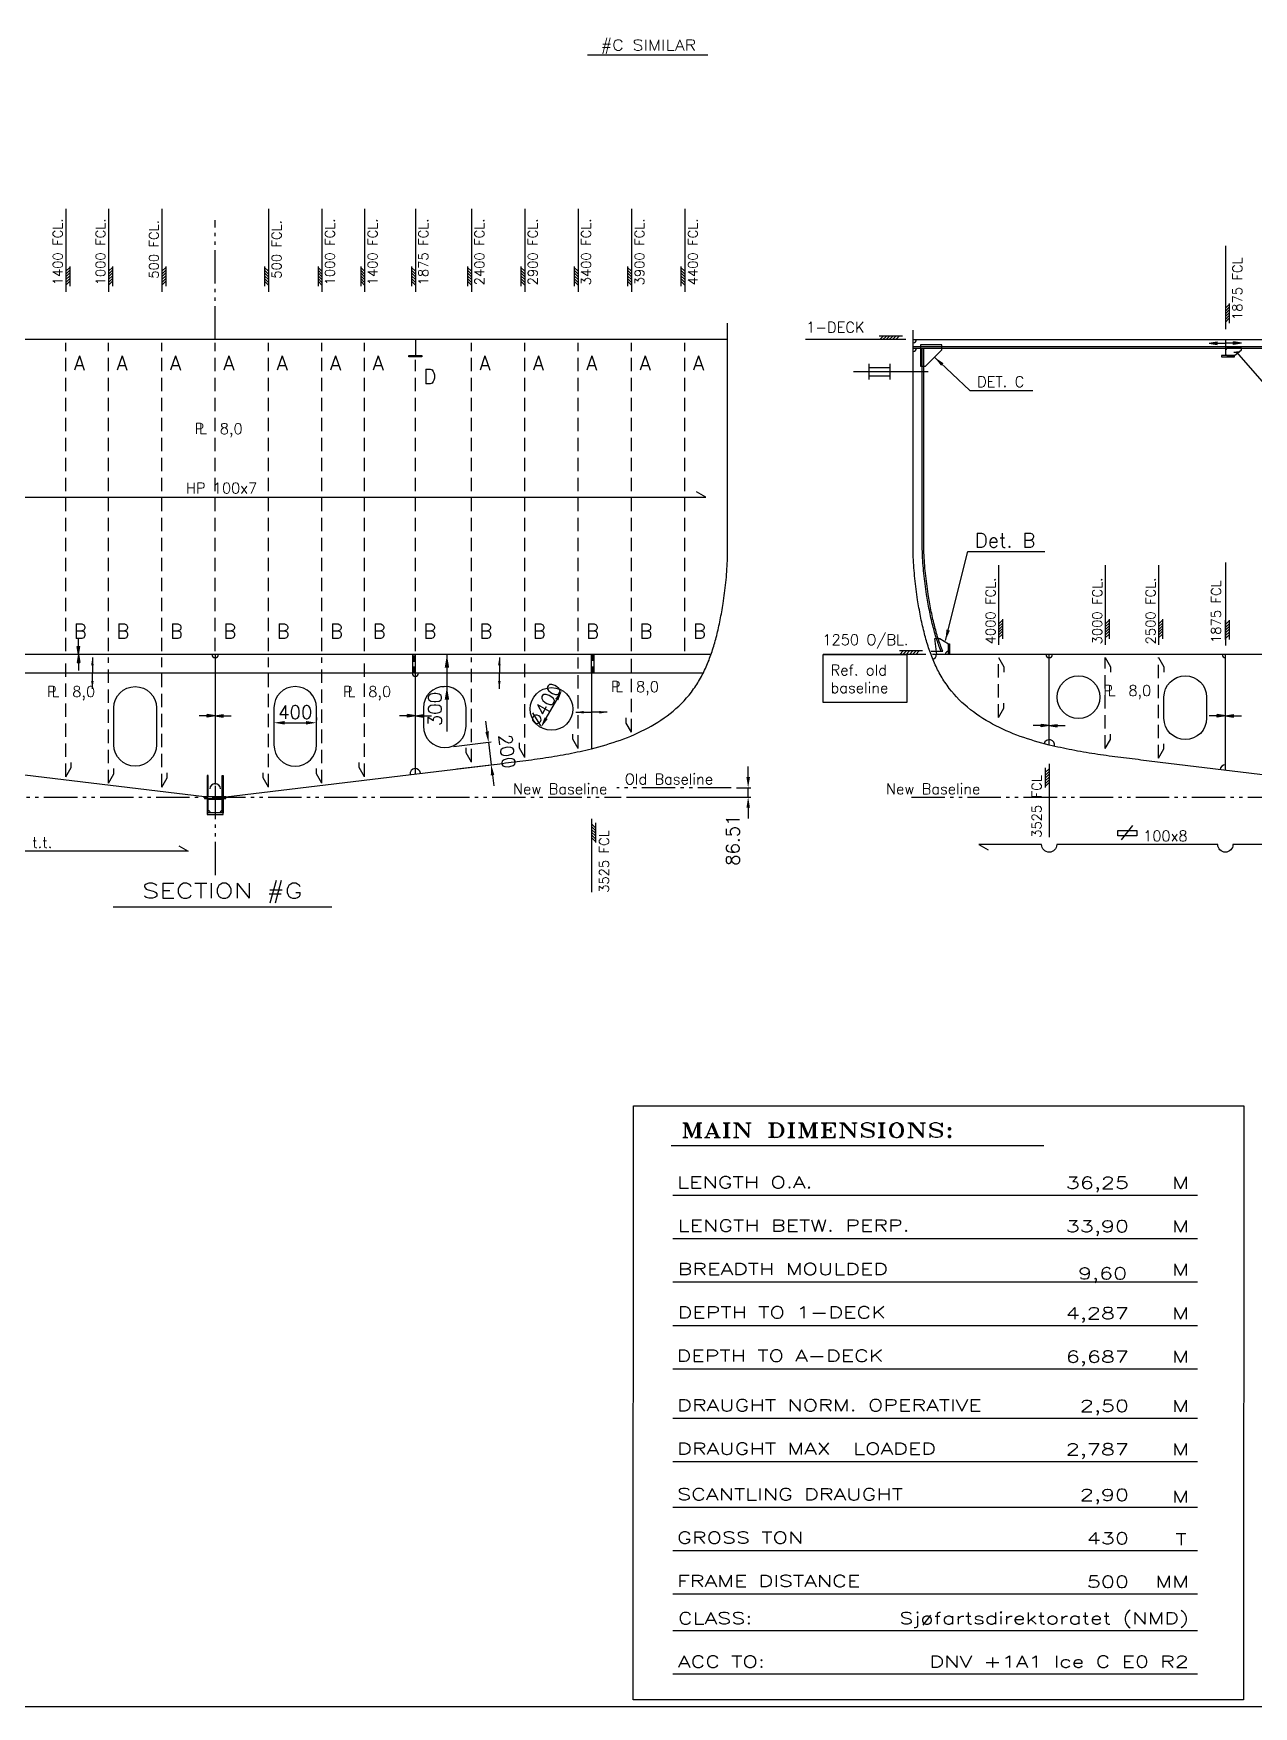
# Model space of a CAD drawing. Extents: x -86245 to 167090, y -69122 to 55245.
# Drawn here: x 19328 to 30758, y 0 to 15678 of the extents above; entities that cross this region are included whole.
import ezdxf
from ezdxf.enums import TextEntityAlignment as Align

# ---------------------------------------------------------------- set-up
doc = ezdxf.new("R2010")
doc.units = 0
doc.header["$LTSCALE"] = 250
for name, pattern in [('DASHED', [0.75, 0.5, -0.25]), ('JERNB', [2, 1, -1]), ('PHANTOM', [2.1, 1.25, -0.2, 0.125, -0.2, 0.125, -0.2])]:
    doc.linetypes.add(name, pattern=pattern)
doc.layers.get('0').update_dxf_attribs({"linetype": 'CONTINUOUS'})
doc.layers.get('DEFPOINTS').update_dxf_attribs({"linetype": 'CONTINUOUS'})
for name, color, linetype in [('Kuttlinje', 6, 'CONTINUOUS'), ('LASTLUKE', 1, 'CONTINUOUS'), ('Ramme', 7, 'CONTINUOUS'), ('S0CO1', 1, 'CONTINUOUS'), ('S0CO2', 2, 'CONTINUOUS'), ('S0CO5', 4, 'CONTINUOUS'), ('S0DA2', 2, 'DASHED'), ('S0DIM', 2, 'CONTINUOUS'), ('S0PH1', 1, 'PHANTOM'), ('S0TX2', 2, 'CONTINUOUS')]:
    doc.layers.add(name, color=color, linetype=linetype)
doc.styles.add('18', font='romans', dxfattribs={"height": 180})
doc.styles.add('ROMANS', font='romans.shx', dxfattribs={"height": 125})
doc.styles.add('ROMANT', font='romant', dxfattribs={"width": 1.5, "height": 500})
doc.dimstyles.new('MEDIUM', dxfattribs={"dimscale": 0.5, "dimtxt": 2, "dimasz": 2, "dimexe": 50, "dimexo": 100, "dimgap": 100, "dimtad": 1, "dimdsep": 46, "dimtxsty": 'ROMANS', "dimblk1": 'PIL-2', "dimblk2": 'PIL-3', "dimsah": 1, "dimcen": 200, "dimclrd": 1, "dimclre": 1, "dimclrt": 2, "dimazin": 2, "dimtfac": 1, "dimtmove": 0, "dimatfit": 3, "dimldrblk": 'PIL-3', "dimfxl": 1, "dimtvp": 100, "dimtolj": 1, "dimarcsym": 0})
doc.dimstyles.new('ORGINAL', dxfattribs={"dimscale": 50, "dimtxt": 2, "dimasz": 2, "dimexe": 0.5, "dimexo": 1, "dimgap": 1, "dimtad": 1, "dimdsep": 46, "dimtxsty": 'ROMANS', "dimcen": 0, "dimclrd": 1, "dimclre": 1, "dimclrt": 2, "dimadec": 0, "dimazin": 0, "dimtfac": 1, "dimtmove": 2, "dimatfit": 3, "dimfxl": 1, "dimtvp": 100, "dimtolj": 1, "dimarcsym": 0})
doc.dimstyles.get("Standard").update_dxf_attribs({"dimscale": 50, "dimtxt": 125, "dimasz": 2, "dimexe": 0.5, "dimexo": 1, "dimgap": 1, "dimtad": 1, "dimdsep": 46, "dimtxsty": 'ROMANS', "dimcen": 1.5, "dimclrd": 1, "dimclre": 1, "dimclrt": 2, "dimazin": 2, "dimtfac": 1, "dimtmove": 2, "dimatfit": 3, "dimfxl": 1, "dimtvp": 100, "dimtolj": 1, "dimarcsym": 0})

# ---------------------------------------------------------------- blocks, each defined once
blk = doc.blocks.new('PLDIM2')
at = {"layer": 'S0TX2', "style": 'ROMANS'}
for s, p in [('P', (-19, 0)), ('L', (23, 0))]:
    blk.add_text(s, height=100, dxfattribs=at).set_placement(p)
blk.add_attdef('XX.X', (168, -1), '', height=100, dxfattribs=at)
blk = doc.blocks.new('KJØL')
at = {"layer": 'S0CO1'}
blk.add_line((-65, -20), (65, -20), dxfattribs=at)
for points in [[(-75, 0), (-65, 0), (-65, 200), (-75, 200)], [(75, 0), (65, 0), (65, 200), (75, 200)]]:
    blk.add_lwpolyline(points, close=True, dxfattribs=at)
for centre, start, end in [((-65, -150), 0, 90), ((65, -150), 90, 180)]:
    blk.add_arc(centre, 20, start, end, dxfattribs=at)
at = {"layer": 'S0CO2'}
for points in [[(-100, -15), (100, -15), (100, 0), (-100, 0)], [(-75, -150), (-65, -150), (-65, -15), (-75, -15)], [(-75, -165), (75, -165), (75, -150), (-75, -150)], [(75, -150), (65, -150), (65, -15), (75, -15)]]:
    blk.add_lwpolyline(points, close=True, dxfattribs=at)
blk = doc.blocks.new('*D63')
at = {"layer": 'DEFPOINTS', "color": 0, "transparency": 16777216}
for p in [(23217, 8990), (23243, 8780), (23616, 8826)]:
    blk.add_point(p, dxfattribs=at)
at = {"layer": 'S0CO1', "color": 1, "lineweight": -2, "transparency": 16777216}
for p, q in [((23578, 9136), (23566, 9235)), ((23267, 8996), (23615, 9039)), ((23590, 9036), (23616, 8826)), ((23293, 8786), (23641, 8829)), ((23629, 8727), (23641, 8628))]:
    blk.add_line(p, q, dxfattribs=at)
at = {"layer": 'S0CO1', "color": 1, "transparency": 16777216}
for points in [[(23594, 9138), (23561, 9133), (23590, 9036)], [(23645, 8729), (23612, 8725), (23616, 8826)]]:
    blk.add_solid(points, dxfattribs=at)
at = {"layer": 'S0CO1', "color": 2, "transparency": 16777216, "insert": (23765, 8951), "char_height": 125, "attachment_point": 5, "rotation": 277.0864, "style": 'ROMANS'}
blk.add_mtext('\\A1;200', dxfattribs=at)
blk = doc.blocks.new('PIL-2')
at = {"color": 0, "linetype": 'ByBlock'}
blk.add_line((0, 0), (-250, 0), dxfattribs=at)
blk.add_solid([(-125, 21), (-125, -21), (0, 0)], dxfattribs=at)
blk = doc.blocks.new('PIL-3')
at = {"color": 0, "linetype": 'ByBlock'}
blk.add_line((0, 0), (250, 0), dxfattribs=at)
blk.add_solid([(125, 21), (125, -21), (0, 0)], dxfattribs=at)
blk = doc.blocks.new('*D64')
at = {"layer": 'DEFPOINTS', "color": 0, "transparency": 16777216}
for p in [(23180, 9859), (23201, 9559), (23201, 9559)]:
    blk.add_point(p, dxfattribs=at)
at = {"layer": 'S0CO1', "color": 1, "lineweight": -2, "transparency": 16777216}
for p, q in [((23201, 9858), (23201, 9560)), ((23230, 9859), (23226, 9859)), ((23151, 9559), (23176, 9559)), ((23201, 9559), (23201, 9137))]:
    blk.add_line(p, q, dxfattribs=at)
for name, p, rotation in [('PIL-2', (23201, 9859), 90), ('PIL-3', (23201, 9559), 270)]:
    blk.add_blockref(name, p, dxfattribs=dict(at, rotation=rotation))
at = {"layer": 'S0CO1', "color": 2, "transparency": 16777216, "insert": (23089, 9347), "char_height": 125, "attachment_point": 5, "rotation": 90, "style": 'ROMANS'}
blk.add_mtext('\\A1;300', dxfattribs=at)
blk = doc.blocks.new('*D65')
at = {"layer": 'DEFPOINTS', "color": 0, "transparency": 16777216}
for p in [(21580, 9219), (21980, 9219), (21980, 9219)]:
    blk.add_point(p, dxfattribs=at)
at = {"layer": 'S0CO1', "color": 1, "lineweight": -2, "transparency": 16777216}
for p, q in [((21580, 9269), (21580, 9244)), ((21980, 9269), (21980, 9244)), ((21680, 9219), (21880, 9219))]:
    blk.add_line(p, q, dxfattribs=at)
at = {"layer": 'S0CO1', "color": 1, "transparency": 16777216}
for points in [[(21680, 9235), (21680, 9202), (21580, 9219)], [(21880, 9235), (21880, 9202), (21980, 9219)]]:
    blk.add_solid(points, dxfattribs=at)
at = {"layer": 'S0CO1', "color": 2, "transparency": 16777216, "insert": (21780, 9317), "char_height": 125, "attachment_point": 5, "style": 'ROMANS'}
blk.add_mtext('\\A1;400', dxfattribs=at)
blk = doc.blocks.new('*D66')
at = {"layer": 'DEFPOINTS', "color": 0, "transparency": 16777216}
for p in [(24279, 9522), (24081, 9174)]:
    blk.add_point(p, dxfattribs=at)
at = {"layer": 'S0CO1', "color": 1, "lineweight": -2, "transparency": 16777216}
blk.add_line((24131, 9261), (24230, 9435), dxfattribs=at)
at = {"layer": 'S0CO1', "color": 1, "transparency": 16777216}
for points in [[(24215, 9443), (24244, 9427), (24279, 9522)], [(24116, 9269), (24145, 9253), (24081, 9174)]]:
    blk.add_solid(points, dxfattribs=at)
at = {"layer": 'S0CO1', "color": 2, "transparency": 16777216, "insert": (24122, 9391), "char_height": 125, "attachment_point": 5, "rotation": 60.382, "style": 'ROMANS'}
blk.add_mtext('\\A1;∅400', dxfattribs=at)
blk = doc.blocks.new('PILD')
at = {"color": 1, "linetype": 'ByBlock'}
blk.add_line((0, 0), (250, 0), dxfattribs=at)
blk.add_solid([(125, 21), (125, -21), (0, 0)], dxfattribs=at)
blk = doc.blocks.new('PILC')
at = {"color": 1, "linetype": 'ByBlock'}
blk.add_line((0, 0), (-250, 0), dxfattribs=at)
blk.add_solid([(-125, 21), (-125, -21), (0, 0)], dxfattribs=at)
blk = doc.blocks.new('PLT-FORBI')
at = {"layer": 'S0CO1'}
for name, p in [('PILD', (-250, 0)), ('PILC', (250, 0))]:
    blk.add_blockref(name, p, dxfattribs=at)
blk = doc.blocks.new('ST10005')
at = {"color": 1}
for p, q in [((0, 0), (2, 0.32)), ((0, 0), (2, -0.32)), ((0, 0), (4, 0)), ((2, 0.32), (2, -0.32))]:
    blk.add_line(p, q, dxfattribs=at)
blk.add_solid([(0, 0), (2, 0.32), (0, 0), (2, -0.32)], dxfattribs=at)
blk = doc.blocks.new('A$C60C17CDB')
at = {"layer": 'S0CO1', "yscale": 37.5, "zscale": 37.5, "rotation": 180}
for xscale in [37.5, -37.5]:
    blk.add_blockref('ST10005', (0, 0), dxfattribs=dict(at, xscale=xscale))
blk = doc.blocks.new('*X7')
at = {"color": 0}
for p, q in [((13410, 17177), (13450, 17217)), ((13439, 17177), (13479, 17217)), ((13467, 17177), (13507, 17217)), ((13495, 17177), (13535, 17217)), ((13523, 17177), (13563, 17217)), ((13552, 17177), (13592, 17217))]:
    blk.add_line(p, q, dxfattribs=at)
blk = doc.blocks.new('TYKK')
at = {"layer": 'S0CO1'}
for p, q in [((-2.04, 0.82), (2.04, 0.82)), ((-2.04, 0), (2.04, 0))]:
    blk.add_line(p, q, dxfattribs=at)
at = {"layer": 'S0CO1', "xscale": 0.0204, "yscale": 0.0204, "zscale": 0.0204}
blk.add_blockref('*X7', (-275.41, -350.41), dxfattribs=at)
blk = doc.blocks.new('FLST-2')
at = {"layer": 'S0TX2', "color": 1}
for p, q in [((-222, 65), (-117, 198)), ((-256, 101), (-256, 151)), ((-256, 151), (-81, 151)), ((-81, 101), (-256, 101)), ((-81, 151), (-81, 101))]:
    blk.add_line(p, q, dxfattribs=at)
at = {"layer": 'S0TX2', "style": 'ROMANS'}
blk.add_attdef('FL.ST', (-20, 50), '', height=100, dxfattribs=at)
blk = doc.blocks.new('ST10011')
at = {"layer": 'S0CO1'}
for p, q in [((4.24, 0.65), (-0.08, 0.65)), ((0, 0), (0.65, 0.65)), ((0.6, 0), (1.25, 0.65)), ((1.2, 0), (1.85, 0.65)), ((1.8, 0), (2.45, 0.65)), ((2.4, 0), (3.05, 0.65)), ((3, 0), (3.65, 0.65))]:
    blk.add_line(p, q, dxfattribs=at)
blk = doc.blocks.new('pil')
at = {"layer": 'S0CO1', "yscale": 37.5, "zscale": 37.5, "rotation": 180}
for p, xscale in [((-150, 0), -37.5), ((150, 0), 37.5)]:
    blk.add_blockref('ST10005', p, dxfattribs=dict(at, xscale=xscale))
blk = doc.blocks.new('A$C0DED462C')
at = {"layer": 'S0CO5', "color": 8}
blk.add_lwpolyline([(-1100, 0), (-1100, -80), (-1092, -80), (-1092, 0)], close=True, dxfattribs=at)
blk = doc.blocks.new('ST10073')
at = {"layer": 'S0CO2'}
for p, q in [((1.49, 4), (-1.49, 4)), ((-0.79, 4), (-0.79, 0)), ((0.79, 4), (0.79, 0)), ((-1.49, 0), (1.49, 0))]:
    blk.add_line(p, q, dxfattribs=at)
blk = doc.blocks.new('*D100')
at = {"layer": 'DEFPOINTS', "color": 0, "transparency": 16777216}
for p in [(24834, 8522), (25865, 8609), (26023, 8609)]:
    blk.add_point(p, dxfattribs=at)
at = {"layer": 'S0CO1', "color": 1, "lineweight": -2, "transparency": 16777216}
for p, q in [((26023, 8709), (26023, 8809)), ((24884, 8522), (26048, 8522)), ((25915, 8609), (26048, 8609)), ((26023, 8522), (26023, 8609)), ((26023, 8422), (26023, 8322))]:
    blk.add_line(p, q, dxfattribs=at)
at = {"layer": 'S0CO1', "color": 1, "transparency": 16777216}
for points in [[(26007, 8709), (26040, 8709), (26023, 8609)], [(26007, 8422), (26040, 8422), (26023, 8522)]]:
    blk.add_solid(points, dxfattribs=at)
at = {"layer": 'S0CO1', "color": 2, "transparency": 16777216, "insert": (25879, 8119), "char_height": 125, "attachment_point": 5, "rotation": 90, "style": 'ROMANS'}
blk.add_mtext('\\A1;86.51', dxfattribs=at)
blk = doc.blocks.new('A$C286C6600')
at = {"layer": 'Kuttlinje', "linetype": 'ByBlock'}
for p, q in [((-5360, -300), (-4660, -300)), ((5445, -300), (4772, -300))]:
    blk.add_line(p, q, dxfattribs=at)
at = {"layer": 'S0CO1', "color": 8}
for p, q in [((-4800, -65), (4800, -65)), ((-4800, -80), (4800, -80))]:
    blk.add_line(p, q, dxfattribs=at)
for points in [[(-4685, -250), (-4530, -95), (-4530, -50), (-4730, -50), (-4730, -250), (-4685, -250)], [(4685, -250), (4530, -95), (4530, -50), (4730, -50), (4730, -250), (4685, -250)]]:
    blk.add_lwpolyline(points, close=True, dxfattribs=at)
for points in [[(-1875, -135), (-1860, -150), (-1790, -150), (-1725, -95), (-1725, -80), (-1860, -80), (-1875, -95)], [(1875, -95), (1860, -80), (1775, -80), (1775, -95), (1825, -150), (1860, -150), (1875, -135)], [(1875, -135), (1890, -150), (1925, -150), (1975, -95), (1975, -80), (1890, -80), (1875, -95)]]:
    blk.add_lwpolyline(points, dxfattribs=at)
for centre, start, end in [((-4800, 0), 270, 0), ((4800, 0), 180, 270), ((-4800, -80), 270, 0), ((4800, -80), 180, 270)]:
    blk.add_arc(centre, 30, start, end, dxfattribs=at)
at = {"layer": 'S0CO2', "color": 8}
for points in [[(-1910, -160), (-1790, -160), (-1790, -150), (-1910, -150)], [(1935, -160), (1815, -160), (1815, -150), (1935, -150)]]:
    blk.add_lwpolyline(points, close=True, dxfattribs=at)
at = {"layer": 'S0CO5', "color": 8}
for p, q in [((-4800, 0), (4800, 0)), ((-1875, 0), (-1875, -150)), ((1875, 0), (1875, -150))]:
    blk.add_line(p, q, dxfattribs=at)
for points in [[(-4800, -300), (-4800, 90)], [(4800, -300), (4800, 90)]]:
    blk.add_lwpolyline(points, dxfattribs=at)
at = {"layer": 'S0DIM', "color": 1}
for p, q in [((-1875, 878), (-1875, 99)), ((1875, 878), (1875, 99))]:
    blk.add_line(p, q, dxfattribs=at)
at = {"layer": 'S0TX2', "color": 1}
for points in [[(-1795, -116), (-1746, -116), (-1771, -116), (-1533, -389), (-657, -389)], [(1805, -116), (1854, -116), (1829, -116), (1608, -389), (2942, -389)], [(1922, -116), (1970, -116), (1945, -116), (2183, -389), (3059, -389)]]:
    blk.add_lwpolyline(points, dxfattribs=at)
at = {"layer": 'S0CO1'}
blk.add_blockref('A$C0DED462C', (4800, 0), dxfattribs=at)
at = {"layer": 'S0CO1', "color": 8}
for p in [(-1875, -34), (1875, -34)]:
    blk.add_blockref('pil', p, dxfattribs=at)
at = {"layer": 'S0CO1', "yscale": 50, "zscale": 50}
for p, xscale, rotation in [((-5015, -300), 50, 90.00000000000003), ((5015, -300), -50, 270)]:
    blk.add_blockref('ST10073', p, dxfattribs=dict(at, xscale=xscale, rotation=rotation))
at = {"layer": 'S0DIM', "extrusion": (0, 0, -1), "yscale": 45, "zscale": -45}
for p, xscale, rotation in [((1838, 247), 45, 270), ((-1838, 247), -45, 90)]:
    blk.add_blockref('TYKK', p, dxfattribs=dict(at, xscale=xscale, rotation=rotation))
at = {"layer": 'S0DIM', "xscale": 50, "yscale": 50, "zscale": 50}
blk.add_blockref('ST10011', (-5113, 0), dxfattribs=at)
at = {"layer": 'S0TX2'}
ref = blk.add_blockref('PLDIM2', (-1473, -348), dxfattribs=at)
ref.add_attrib('XX.X', '8.0x150', (-1256, -350), dxfattribs={"height": 100, "style": 'ROMANS'})
ref = blk.add_blockref('PLDIM2', (2244, -348), dxfattribs=at)
ref.add_attrib('XX.X', '8.0x100', (2461, -350), dxfattribs={"height": 100, "style": 'ROMANS'})
at = {"layer": 'S0DIM', "style": 'ROMANS', "text_generation_flag": 6}
for p in [(-1717, 184), (1807, 184)]:
    blk.add_text('1875 FCL', height=90, rotation=270, dxfattribs=at).set_placement(p)
at = {"layer": 'S0TX2', "style": 'ROMANS'}
blk.add_text('DET. C', height=100, dxfattribs=at).set_placement((-4200, -444))
blk.add_text('Existing structure', height=100, rotation=90, dxfattribs=at).set_placement((5289, -1955))
at = {"layer": 'S0CO1'}
blk.add_leader([(5360, -300), (5360, -2004)], dimstyle='STANDARD', override={"dimgap": 1, "dimtad": 0}, dxfattribs=at)
at = {"layer": 'S0TX2', "color": 1}
blk.add_leader([(-4599, -165), (-4268, -478), (-3680, -478)], dimstyle='ORGINAL', dxfattribs=at)

msp = doc.modelspace()

# ---------------------------------------------------------------- linework, layer by layer
at = {"layer": 'Ramme', "color": 6}
msp.add_lwpolyline([(0, 0), (41450, 0), (41450, 29100), (0, 29100)], close=True, dxfattribs=at)
at = {"layer": 'S0CO1'}
for p, q in [((27739.075, 9888.981), (27846.741, 9888.981)), ((27743.598, 9888.981), (27846.551, 9888.981)), ((27743.598, 9888.981), (27846.551, 9888.981)), ((22881.169, 9683.981), (22881.169, 9858.981)), ((22905.169, 9683.981), (22905.169, 9858.981)), ((24555.169, 9683.981), (24555.169, 9858.981)), ((24579.169, 9683.981), (24579.169, 9858.981))]:
    msp.add_line(p, q, dxfattribs=at)
at = {"layer": 'S0CO1', "color": 3, "linetype": 'JERNB'}
for p, q in [((22893.169, 9788.99), (22893.169, 9849.593)), ((22893.169, 9693.034), (22893.169, 9746.062)), ((24567.169, 9799.855), (24567.169, 9850.7)), ((24567.169, 9690.632), (24567.169, 9746.266))]:
    msp.add_line(p, q, dxfattribs=at)
at = {"layer": 'S0CO1', "flags": 128}
for points in [[(27830.518, 9888.981, -0.020273013), (27789.116, 10003.042, -0.014929), (27752.958, 10129.84, -0.014426), (27720.779, 10274.357, -0.009034), (27695.1, 10422.028, -0.011788), (27669.442, 10617.458, -0.017592), (27655.447, 10812.091, -0.005806), (27653.941, 10872.353, -0.003349), (27653.532, 10933.468), (27653.531, 12728.981)], [(27846.741, 9888.981, -0.021310757), (27803.412, 10007.584, -0.014929), (27767.5, 10133.521, -0.014426), (27735.509, 10277.193, -0.009034), (27709.922, 10424.331, -0.011788), (27684.357, 10619.06, -0.017592), (27670.437, 10812.64, -0.005806), (27668.939, 10872.554, -0.003349), (27668.532, 10933.468), (27668.531, 12728.981)]]:
    msp.add_lwpolyline(points, format="xyb", dxfattribs=at)
at = {"layer": 'S0CO1'}
msp.add_lwpolyline([(27790.954, 9858.981), (27771.519, 10008.981), (27818.711, 10008.981), (27900.956, 9958.981), (27900.956, 9888.981, 0.414213562), (27870.956, 9858.981)], format="xyb", dxfattribs=at)
for points in [[(27900.956, 9858.981), (27900.956, 9958.981), (27908.956, 9958.981), (27908.956, 9858.981)], [(27510.3, 9410.031), (26726.398, 9410.031), (26726.398, 9858.981), (27510.3, 9858.981)]]:
    msp.add_lwpolyline(points, close=True, dxfattribs=at)
for points in [[(28368.532, 9828.981), (28418.532, 9742.378), (28418.532, 9694.221)], [(29368.532, 9828.981), (29418.532, 9742.378), (29418.532, 9694.221)], [(29868.532, 9828.981), (29918.532, 9742.378), (29918.532, 9694.221)], [(24930.169, 9129.255), (24880.169, 9215.857), (24880.169, 9264.015)], [(28368.532, 9267.927), (28418.532, 9354.53), (28418.532, 9402.688)], [(24430.169, 8977.482), (24380.169, 9064.085), (24380.169, 9112.242)], [(29368.532, 8976.237), (29418.532, 9062.839), (29418.532, 9110.997)], [(23430.169, 8850.165), (23380.169, 8936.768), (23380.169, 8984.926)], [(23930.169, 8894.491), (23880.169, 8981.093), (23880.169, 9029.251)], [(29868.532, 8887.329), (29918.532, 8973.932), (29918.532, 9022.09)], [(19630.169, 8711.941), (19680.169, 8798.544), (19680.169, 8846.702)], [(20030.169, 8654.034), (20080.169, 8740.636), (20080.169, 8788.794)], [(22030.169, 8654.034), (21980.169, 8740.636), (21980.169, 8788.794)], [(22430.169, 8711.941), (22380.169, 8798.544), (22380.169, 8846.702)], [(20530.169, 8615.888), (20580.169, 8702.49), (20580.169, 8750.648)], [(21530.169, 8615.888), (21480.169, 8702.49), (21480.169, 8750.648)]]:
    msp.add_lwpolyline(points, dxfattribs=at)
for points in [[(30118.532, 9060.827), (30118.532, 9060.827, -0.414213562), (29918.532, 9260.827), (29918.532, 9458.981, -0.414213562), (30118.532, 9658.981), (30118.532, 9658.981, -0.414213562), (30318.532, 9458.981), (30318.532, 9260.827, -0.414213562)], [(20280.169, 8812.06), (20280.169, 8812.06, -0.414213562), (20080.169, 9012.06), (20080.169, 9357.828, -0.414213562), (20280.169, 9557.828), (20280.169, 9557.828, -0.414213562), (20480.169, 9357.828), (20480.169, 9012.06, -0.414213562)], [(21780.169, 8812.06), (21780.169, 8812.06, 0.414213562), (21980.169, 9012.06), (21980.169, 9357.828, 0.414213562), (21780.169, 9557.828), (21780.169, 9557.828, 0.414213562), (21580.169, 9357.828), (21580.169, 9012.06, 0.414213562)], [(23180.169, 8987.263), (23180.169, 8987.263, 0.414213562), (23380.169, 9187.263), (23380.169, 9358.981, 0.414213562), (23180.169, 9558.981), (23180.169, 9558.981, 0.414213562), (22980.169, 9358.981), (22980.169, 9187.263, 0.414213562)]]:
    msp.add_lwpolyline(points, format="xyb", close=True, dxfattribs=at)
at = {"layer": 'S0CO1', "transparency": 33554687}
msp.add_lwpolyline([(24948.132, 5628.895), (30666.557, 5628.895), (30663.971, 63.922), (24947.157, 64.388)], close=True, dxfattribs=at)
at = {"layer": 'S0CO1'}
for centre in [(29118.532, 9458.981), (24180.169, 9347.856)]:
    msp.add_circle(centre, 200, dxfattribs=at)
for centre, radius, start, end in [((21030.169, 9858.981), 30, 180, 0), ((27735.543, 9858.981), 50, 291.5631962, 0), ((27735.543, 9858.981), 50, 291.5631962, 0), ((28843.532, 9858.981), 30, 180, 0), ((30493.532, 9858.981), 30, 180, 270), ((22905.169, 9683.981), 30, 180, 0), ((28843.532, 9010.326), 50, 346.3951073, 165.5606888), ((22905.169, 8739.276), 50, 7.0469186, 186.7881893), ((30493.532, 8773.878), 50, 90, 172.9530814), ((21030.169, 8598.08), 50, 0, 180)]:
    msp.add_arc(centre, radius, start, end, dxfattribs=at)
at = {"layer": 'S0CO2'}
msp.add_lwpolyline([(22965.169, 12648.981), (22845.169, 12648.981), (22845.169, 12658.981), (22965.169, 12658.981)], close=True, dxfattribs=at)
at = {"layer": 'S0CO5'}
for p, q in [((25830.169, 12808.981), (16230.169, 12808.981)), ((22905.169, 12808.981), (22905.169, 12658.981)), ((25675.746, 9858.981), (16384.592, 9858.981)), ((21030.169, 9858.981), (21030.169, 8639.851)), ((37001.521, 9858.981), (27750.954, 9858.981)), ((28843.532, 9010.326), (28843.532, 9858.981)), ((30493.532, 8773.878), (30493.532, 9858.981)), ((25601.767, 9683.981), (16458.571, 9683.981)), ((22905.169, 8739.276), (22905.169, 9683.981)), ((24555.169, 9683.981), (24555.169, 8975.724))]:
    msp.add_line(p, q, dxfattribs=at)
for points in [[(21030.169, 8524.196), (20930.169, 8524.206), (18364.341, 8835.097, -0.001458), (18148.205, 8861.928, -0.006458), (17932.521, 8892.179, -0.008954), (17717.889, 8929.057, -0.013947), (17505.169, 8975.724, -0.023093), (17234.08, 9056.631, -0.039936), (16975.308, 9170.964, -0.04832), (16740.963, 9328.698, -0.065241), (16548.099, 9535.097, -0.031746), (16475.65, 9651.238, -0.025015), (16416.818, 9774.836, -0.021649), (16369.745, 9903.418, -0.014929), (16332.195, 10035.097, -0.014426), (16298.95, 10184.4, -0.009034), (16272.744, 10335.097, -0.011788), (16246.565, 10534.5, -0.017592), (16232.141, 10735.097, -0.005806), (16230.585, 10797.332, -0.003349), (16230.169, 10859.585), (16230.168, 12962.207)], [(21030.169, 8524.196), (21130.169, 8524.206), (23695.997, 8835.097, 0.001458), (23912.133, 8861.928, 0.006458), (24127.817, 8892.179, 0.008954), (24342.449, 8929.057, 0.013947), (24555.169, 8975.724, 0.023093), (24826.258, 9056.631, 0.039936), (25085.03, 9170.964, 0.04832), (25319.374, 9328.698, 0.065241), (25512.239, 9535.097, 0.031746), (25584.687, 9651.238, 0.025015), (25643.52, 9774.836, 0.021649), (25690.593, 9903.418, 0.014929), (25728.143, 10035.097, 0.014426), (25761.388, 10184.4, 0.009034), (25787.594, 10335.097, 0.011788), (25813.772, 10534.5, 0.017592), (25828.197, 10735.097, 0.005806), (25829.752, 10797.332, 0.003349), (25830.169, 10859.585), (25830.169, 12962.207)], [(32368.532, 8558.798), (32268.532, 8558.808), (29702.704, 8869.699, -0.001458), (29486.568, 8896.53, -0.006458), (29270.884, 8926.781, -0.008954), (29056.251, 8963.66, -0.013947), (28843.532, 9010.326, -0.023093), (28572.443, 9091.233, -0.039936), (28313.671, 9205.566, -0.04832), (28079.326, 9363.3, -0.065241), (27886.462, 9569.699, -0.031746), (27814.013, 9685.84, -0.025015), (27755.181, 9809.438, -0.021649), (27708.107, 9938.02, -0.014929), (27670.558, 10069.699, -0.014426), (27637.313, 10219.002, -0.009034), (27611.107, 10369.699, -0.011788), (27584.928, 10569.102, -0.017592), (27570.504, 10769.699, -0.005806), (27568.948, 10831.934, -0.003349), (27568.532, 10894.187), (27568.531, 12508.981)]]:
    msp.add_lwpolyline(points, format="xyb", dxfattribs=at)
at = {"layer": 'S0DA2'}
for p, q in [((19630.169, 9888.981), (19630.169, 12778.981)), ((20030.169, 9888.981), (20030.169, 12778.981)), ((20530.169, 9888.981), (20530.169, 12778.981)), ((21030.169, 9888.981), (21030.169, 12778.981)), ((21530.169, 9888.981), (21530.169, 12778.981)), ((22030.169, 9888.981), (22030.169, 12778.981)), ((22430.169, 9888.981), (22430.169, 12778.981)), ((23430.169, 9888.981), (23430.169, 12778.981)), ((23930.169, 9888.981), (23930.169, 12778.981)), ((24430.169, 9888.981), (24430.169, 12778.981)), ((24930.169, 9888.981), (24930.169, 12778.981)), ((25430.169, 9888.981), (25430.169, 12778.981)), ((22905.169, 9888.981), (22905.169, 12618.981)), ((19630.169, 8711.941), (19630.169, 9828.981)), ((20030.169, 8654.034), (20030.169, 9828.981)), ((20530.169, 8615.888), (20530.169, 9828.981)), ((21530.169, 8615.888), (21530.169, 9828.981)), ((22030.169, 8654.034), (22030.169, 9828.981)), ((22430.169, 8711.941), (22430.169, 9828.981)), ((23430.169, 8850.165), (23430.169, 9828.981)), ((23930.169, 8894.491), (23930.169, 9828.981)), ((24430.169, 8977.482), (24430.169, 9828.981)), ((24930.169, 9129.255), (24930.169, 9828.981)), ((28368.532, 9267.927), (28368.532, 9828.981)), ((29368.532, 8976.237), (29368.532, 9828.981)), ((29868.532, 8887.329), (29868.532, 9828.981))]:
    msp.add_line(p, q, dxfattribs=at)
at = {"layer": 'S0DIM', "color": 1}
for p, q in [((19630.169, 14034.701), (19630.169, 13255.725)), ((20030.169, 14034.701), (20030.169, 13255.725)), ((20530.169, 14034.701), (20530.169, 13255.725)), ((21530.169, 14034.701), (21530.169, 13255.725)), ((22030.169, 14034.701), (22030.169, 13255.725)), ((22430.169, 14034.701), (22430.169, 13255.725)), ((22905.169, 14034.701), (22905.169, 13255.725)), ((23430.169, 14034.701), (23430.169, 13255.725)), ((23930.169, 14034.701), (23930.169, 13255.725)), ((24430.169, 14034.701), (24430.169, 13255.725)), ((24930.169, 14034.701), (24930.169, 13255.725)), ((25430.169, 14034.701), (25430.169, 13255.725)), ((28368.532, 10695.651), (28368.532, 9949.777)), ((29368.532, 10695.651), (29368.532, 9949.777)), ((29868.532, 10695.651), (29868.532, 9949.777)), ((30493.532, 10721.352), (30493.532, 9942.376)), ((28843.532, 8835.1), (28843.532, 8147.708)), ((24555.169, 8319.228), (24555.169, 7631.836))]:
    msp.add_line(p, q, dxfattribs=at)
for points in [[(27500.595, 12808.981), (26559.817, 12808.981)], [(27688.715, 9858.981), (26726.398, 9858.981)]]:
    msp.add_lwpolyline(points, dxfattribs=at)
at = {"layer": 'S0PH1'}
for p, q in [((21030.169, 12808.981), (21030.169, 13929.906)), ((21030.169, 8628.622), (21030.169, 7766.136)), ((16276.044, 8522.476), (24833.708, 8522.476)), ((25864.995, 8608.981), (24792.969, 8608.981)), ((27554.098, 8522.476), (37378.664, 8522.476))]:
    msp.add_line(p, q, dxfattribs=at)
at = {"layer": 'S0TX2', "color": 1}
for p, q in [((25645.249, 15474.832), (24519.124, 15474.832)), ((20073.248, 7494.49), (22122.039, 7494.49))]:
    msp.add_line(p, q, dxfattribs=at)
at = {"layer": 'S0TX2', "color": 1, "transparency": 33554687}
for p, q in [((25301.13, 5257.028), (28792.662, 5257.028)), ((25317.195, 4793.423), (30233.036, 4793.423)), ((25317.195, 4386.241), (30233.036, 4386.241)), ((25317.195, 3979.059), (30233.036, 3979.059)), ((25317.195, 3571.876), (30233.036, 3571.876)), ((25317.195, 3164.694), (30233.036, 3164.694)), ((25317.195, 2703.221), (30233.036, 2703.221)), ((25317.195, 2296.039), (30233.036, 2296.039)), ((25317.195, 1869.361), (30233.036, 1869.361)), ((25317.195, 1462.178), (30233.036, 1462.178)), ((25317.195, 1054.996), (30233.036, 1054.996)), ((25317.195, 713.587), (30233.036, 713.587)), ((25317.195, 306.405), (30233.036, 306.405))]:
    msp.add_line(p, q, dxfattribs=at)
at = {"layer": 'S0TX2', "color": 1}
for points in [[(16535.913, 11283.981), (16449.311, 11333.981), (19080.169, 11333.981, 1), (19230.169, 11333.981), (25627.025, 11333.981), (25540.422, 11383.981)], [(20688.987, 8064.858), (20775.589, 8014.858), (19226.365, 8014.858, -1), (19083.973, 8014.858), (17576.365, 8014.858, -1), (17433.973, 8014.858), (16845.457, 8014.858), (16932.06, 7964.858)], [(32027.35, 8127.044), (32113.952, 8077.044), (30564.727, 8077.044, -1), (30422.336, 8077.044), (28914.727, 8077.044, -1), (28772.336, 8077.044), (28183.82, 8077.044), (28270.422, 8027.044)]]:
    msp.add_lwpolyline(points, format="xyb", dxfattribs=at)

# ---------------------------------------------------------------- block references
at = {"layer": 'S0CO1'}
for name, p in [('A$C286C6600', (32368.532, 12808.981)), ('A$C60C17CDB', (21030.169, 9283.365)), ('A$C60C17CDB', (30493.532, 9283.365)), ('A$C60C17CDB', (28843.532, 9191.805)), ('KJØL', (21030.169, 8524.196))]:
    msp.add_blockref(name, p, dxfattribs=at)
at = {"layer": 'S0CO1', "rotation": 270}
msp.add_blockref('A$C60C17CDB', (19749.133, 9858.981), dxfattribs=at)
at = {"layer": 'S0CO1', "xscale": -1}
msp.add_blockref('A$C60C17CDB', (22905.169, 9283.365), dxfattribs=at)
at = {"layer": 'S0DIM', "extrusion": (0, 0, -1), "yscale": 45, "zscale": -45}
for p, xscale, rotation in [((-19666.889, 13402.973), 45, 270), ((-20066.889, 13402.973), 45, 270), ((-20566.889, 13402.973), 45, 270), ((-21493.449, 13402.973), -45, 90), ((-21993.449, 13402.973), -45, 90), ((-22393.449, 13402.973), -45, 90), ((-22868.449, 13402.973), -45, 90), ((-23393.449, 13402.973), -45, 90), ((-23893.449, 13402.973), -45, 90), ((-24393.449, 13402.973), -45, 90), ((-24893.449, 13402.973), -45, 90), ((-25393.449, 13402.973), -45, 90), ((-28405.252, 10097.025), 45, 270), ((-29405.252, 10097.025), 45, 270), ((-29905.252, 10097.025), 45, 270), ((-30530.252, 10089.624), 45, 270), ((-28843.532, 8705.173), 45, 270), ((-24555.169, 8189.301), -45, 90)]:
    msp.add_blockref('TYKK', p, dxfattribs=dict(at, xscale=xscale, rotation=rotation))
at = {"layer": 'S0DIM', "xscale": 50, "yscale": 50, "zscale": 50}
msp.add_blockref('ST10011', (27443.537, 9858.981), dxfattribs=at)
at = {"layer": 'S0TX2'}
ref = msp.add_blockref('PLDIM2', (20856.22, 11925.704), dxfattribs=at)
ref.add_attrib('XX.X', '8,0', (21073.216, 11924.245), dxfattribs={"height": 100, "style": 'ROMANS'})
at = {"layer": 'S0TX2', "yscale": 0.5832000000000002, "zscale": 0.5832000000000002}
for p, xscale, rotation in [((19879.641, 9683.981), 0.5832000000000002, 270), ((23692.115, 9683.981), 0.5832000000000002, 270), ((24555.168, 9317.18), -0.5832000000000002, 180)]:
    msp.add_blockref('PLT-FORBI', p, dxfattribs=dict(at, xscale=xscale, rotation=rotation))
at = {"layer": 'S0TX2'}
ref = msp.add_blockref('PLDIM2', (24755.683, 9508.208), dxfattribs=at)
ref.add_attrib('XX.X', '8,0', (24972.679, 9506.748), dxfattribs={"height": 100, "style": 'ROMANS'})
ref = msp.add_blockref('PLDIM2', (29368.755, 9471.562), dxfattribs=at)
ref.add_attrib('XX.X', '8,0', (29585.751, 9470.103), dxfattribs={"height": 100, "style": 'ROMANS'})
ref = msp.add_blockref('PLDIM2', (19473.94, 9462.162), dxfattribs=at)
ref.add_attrib('XX.X', '8,0', (19690.936, 9460.703), dxfattribs={"height": 100, "style": 'ROMANS'})
ref = msp.add_blockref('PLDIM2', (22246.858, 9462.162), dxfattribs=at)
ref.add_attrib('XX.X', '8,0', (22463.854, 9460.703), dxfattribs={"height": 100, "style": 'ROMANS'})
for p, values in [((18405.542, 7995.528), {'FL.ST': '100x8 Below t.t.'}), ((29743.905, 8057.715), {'FL.ST': '100x8'})]:
    msp.add_blockref('FLST-2', p, dxfattribs=at).add_auto_attribs(values)

# ---------------------------------------------------------------- texts
at = {"layer": 'LASTLUKE', "color": 2, "char_height": 135, "attachment_point": 1, "style": '18'}
for s, insert in [('A', (19705.408, 12657.078)), ('A', (20105.408, 12657.078)), ('A', (20605.408, 12657.078)), ('A', (21105.408, 12657.078)), ('A', (21605.408, 12657.078)), ('A', (22105.408, 12657.078)), ('A', (22505.408, 12657.078)), ('A', (23505.408, 12657.078)), ('A', (24005.408, 12657.078)), ('A', (24505.408, 12657.078)), ('A', (25005.408, 12657.078)), ('A', (25505.408, 12657.078)), ('D', (22980.408, 12531.052)), ('Det. B', (28146.867, 10995.313)), ('B', (19705.408, 10144.208)), ('B', (20105.408, 10144.208)), ('B', (20605.408, 10144.208)), ('B', (21105.408, 10144.208)), ('B', (21605.408, 10144.208)), ('B', (22105.408, 10144.208)), ('B', (22505.408, 10144.208)), ('B', (22980.408, 10144.208)), ('B', (23505.408, 10144.208)), ('B', (24005.408, 10144.208)), ('B', (24505.408, 10144.208)), ('B', (25005.408, 10144.208)), ('B', (25505.408, 10144.208))]:
    msp.add_mtext_dynamic_manual_height_columns(s, width=2296.28369, gutter_width=500, heights=[0], dxfattribs=dict(at, insert=insert))
at = {"layer": 'S0CO5', "transparency": 33554687, "style": 'ROMANT', "width": 1.4}
msp.add_text('MAIN DIMENSIONS:', height=136.87771, dxfattribs=at).set_placement((25393.33, 5331.529))
at = {"layer": 'S0DIM', "style": 'ROMANS', "text_generation_flag": 6}
for s, p in [('1400 FCL.', (19600.418, 13318.217)), ('1000 FCL.', (20000.418, 13318.217)), (' 500 FCL.', (20500.418, 13318.217)), (' 500 FCL.', (21649.92, 13318.217)), ('1000 FCL.', (22149.92, 13318.217)), ('1400 FCL.', (22549.92, 13318.217)), ('1875 FCL.', (23024.92, 13318.217)), ('2400 FCL.', (23549.92, 13318.217)), ('2900 FCL.', (24049.92, 13318.217)), ('3400 FCL.', (24549.92, 13318.217)), ('3900 FCL.', (25049.92, 13318.217)), ('4400 FCL.', (25549.92, 13318.217)), ('4000 FCL.', (28338.781, 9953.501)), ('3000 FCL.', (29338.781, 9953.501)), ('2500 FCL.', (29838.781, 9953.501)), ('1875 FCL', (30451.506, 9967.072)), ('3525 FCL', (28770.743, 8140.662)), ('3525 FCL', (24717.958, 7624.79))]:
    msp.add_text(s, height=90, rotation=270, dxfattribs=at).set_placement(p)
at = {"layer": 'S0DIM', "style": 'ROMANS'}
for p in [(23820.721, 8549.236), (27314.757, 8549.236)]:
    msp.add_text('New Baseline', height=100, dxfattribs=at).set_placement(p)
at = {"layer": 'S0TX2', "style": 'ROMANS', "width": 1.2}
msp.add_text('#C SIMILAR', height=100, dxfattribs=at).set_placement((25089.135, 15562.148), align=Align.MIDDLE)
at = {"layer": 'S0TX2', "style": 'ROMANS'}
for s, p in [('1-DECK', (26565.265, 12874.696)), ('1250 O/BL.', (26718.952, 9946.877)), ('Old Baseline', (24867.171, 8640.745))]:
    msp.add_text(s, height=100, dxfattribs=at).set_placement(p)
msp.add_text('HP 100x7', height=100, dxfattribs=at).set_placement((20755.035, 11418.089), align=Align.MIDDLE_LEFT)
at = {"layer": 'S0TX2', "color": 4, "style": 'ROMANS', "width": 1.35}
msp.add_text('SECTION #G', height=140, dxfattribs=at).set_placement((21097.644, 7634.202), align=Align.MIDDLE)
at = {"layer": 'S0TX2', "color": 3, "transparency": 33554687, "style": 'ROMANT', "width": 1.4}
for s, height, p in [('LENGTH O.A.', 109.50217, (25357.995, 4857.075)), ('LENGTH BETW. PERP.', 109.50217, (25362.492, 4452.489)), ('BREADTH MOULDED', 109.50217, (25362.492, 4045.306)), ('DEPTH TO 1-DECK', 109.50217, (25362.492, 3638.124)), ('DEPTH TO A-DECK', 109.50217, (25353.498, 3231.707)), ('DRAUGHT NORM. OPERATIVE', 109.50217, (25357.995, 2768.853)), ('DRAUGHT MAX  LOADED', 109.50217, (25357.995, 2361.671)), ('SCANTLING DRAUGHT', 109.50217, (25357.995, 1934.993)), ('GROSS TON', 109.5022, (25357.995, 1527.81)), ('FRAME DISTANCE', 109.50217, (25357.995, 1121.393)), ('CLASS:', 109.5022, (25365.368, 772.732)), ('ACC TO:', 109.5022, (25365.368, 365.55))]:
    msp.add_text(s, height=height, dxfattribs=at).set_placement(p)
for s, height, p in [('36,25', 109.5022, (29590.432, 4852.792)), ('M', 109.502, (30152.332, 4852.792)), ('33,90', 109.5022, (29590.432, 4445.609)), ('M', 109.502, (30152.332, 4445.609)), (' 9,60', 109.5022, (29573.646, 4003.348)), ('M', 109.502, (30152.332, 4038.427)), ('4,287', 109.5022, (29590.432, 3631.245)), ('M', 109.502, (30152.332, 3631.245)), ('6,687', 109.5022, (29590.432, 3224.063)), ('M', 109.502, (30152.332, 3224.063)), ('2,50', 109.5022, (29590.432, 2762.59)), ('M', 109.502, (30152.332, 2762.59)), ('2,787', 109.5022, (29590.432, 2355.408)), ('M', 109.502, (30152.332, 2355.408)), ('2,90', 109.5022, (29590.432, 1928.729)), ('M', 109.502, (30152.332, 1910.777)), ('430', 109.5022, (29590.432, 1521.547)), ('T', 109.502, (30130.998, 1512.736)), ('500', 109.5022, (29590.432, 1114.365)), ('MM', 109.5022, (30152.332, 1114.365)), ('Sjøfartsdirektoratet (NMD)', 109.50217, (30152.332, 772.956)), ('DNV +1A1 Ice C E0 R2', 109.50217, (30152.332, 365.774))]:
    msp.add_text(s, height=height, dxfattribs=at).set_placement(p, align=Align.RIGHT)
at = {"layer": 'S0TX2', "insert": (26795.441, 9762.781), "char_height": 100, "attachment_point": 1, "style": 'ROMANS'}
msp.add_mtext_dynamic_manual_height_columns('Ref. old\\Pbaseline', width=1100.86708, gutter_width=625, heights=[0], dxfattribs=at)

# ---------------------------------------------------------------- dimensions: what is measured, and where the dimension line sits
at = {"layer": 'S0CO1'}
for base, p1, p2, dimstyle, picture, middle in [((23201.42, 9558.981), (23180.169, 9858.981), (23201.42, 9558.981), 'MEDIUM', '*D64', (23201.42, 9347.267)), ((26023.2218, 8608.9809), (24833.7082, 8522.4757), (25864.9952, 8608.9809), 'STANDARD', '*D100', (25879.3794, 8118.9468))]:
    dim = msp.add_linear_dim(base=base, p1=p1, p2=p2, angle=90, dimstyle=dimstyle, dxfattribs=at)
    dim.commit()
    dim.dimension.update_dxf_attribs({"geometry": picture, "text_midpoint": middle, "dimtype": 160})
dim = msp.add_diameter_dim_2p(p1=(24081.326, 9173.988), p2=(24279.012, 9521.724), dimstyle='STANDARD', dxfattribs=at)
dim.commit()
dim.dimension.update_dxf_attribs({"geometry": '*D66', "text_midpoint": (24122.206, 9390.962), "dimtype": 163})
dim = msp.add_linear_dim(base=(21980.169, 9218.667), p1=(21580.169, 9218.667), p2=(21980.169, 9218.667), dimstyle='STANDARD', dxfattribs=at)
dim.commit()
dim.dimension.update_dxf_attribs({"geometry": '*D65', "text_midpoint": (21780.169, 9316.716), "dimtype": 160})
dim = msp.add_aligned_dim(p1=(23217.303, 8989.913), p2=(23243.404, 8779.958), distance=375.817, text='200', dimstyle='STANDARD', dxfattribs=at)
dim.commit()
dim.dimension.update_dxf_attribs({"geometry": '*D63', "text_midpoint": (23764.558, 8951.346)})

# ---------------------------------------------------------------- leaders
msp.add_leader([(27872.246, 9990.807), (28079.939, 10822.6), (28803.334, 10822.6)], dimstyle='STANDARD', override={"dimgap": 1, "dimtad": 0, "dimfxl": 100}, dxfattribs=at)

doc.saveas('drawing.dxf')
